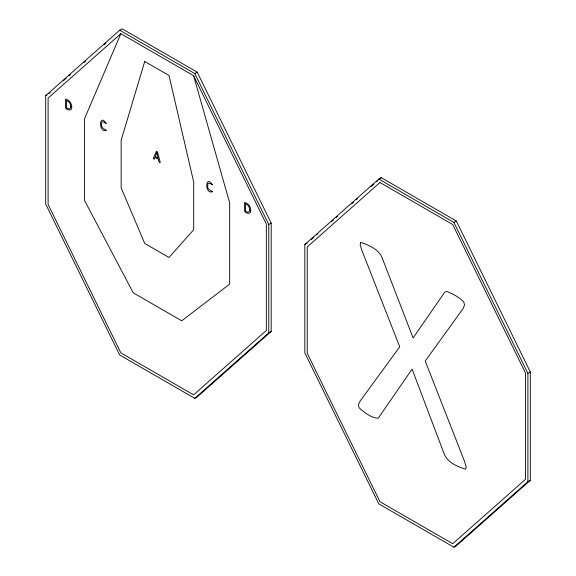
<?xml version="1.0" encoding="UTF-8"?>
<svg xmlns="http://www.w3.org/2000/svg" width="576" height="576" viewBox="0 0 576 576"><rect width="100%" height="100%" fill="white"/><g stroke="black" fill="none" stroke-linecap="round" stroke-linejoin="round"><path stroke-width="0.86" d="M120.852 33.682L84.406 119.03L84.406 200.225L133.222 292.802L181.714 320.803L229.673 284.098L229.673 202.896L193.601 75.679L120.852 33.682L48.11 98.078L48.11 204.473L120.852 352.865L193.601 394.862L266.342 330.466L266.342 224.071L193.601 75.679M45.684 95.702L119.678 30.197L122.105 28.8L197.201 72.151L271.188 223.099L271.188 331.438L197.201 396.943L194.774 398.34L119.678 354.989L45.684 204.041L45.684 95.702L46.901 95.004M48.787 93.708L50.134 92.52M63.583 80.611L66.276 78.228M68.962 75.845L70.308 74.65M83.765 62.741L85.781 60.955M103.946 44.878L105.962 43.092M304.812 244.562L378.799 179.057L381.226 177.66L456.322 221.011L530.316 371.959L530.316 480.298L456.322 545.803L453.895 547.2L378.799 503.849L304.812 352.901L304.812 244.562L307.238 243.166M311.27 239.594L313.963 237.211M316.649 234.828L317.995 233.633M331.452 221.724L333.468 219.938M336.161 217.555L337.507 216.367M351.634 203.861L353.65 202.075M356.342 199.692L357.682 198.504M371.138 186.595L373.831 184.212M376.517 181.829L377.863 180.634M379.879 178.848L381.226 177.66M194.774 398.34L268.762 332.834L271.188 331.438M453.895 547.2L527.89 481.694L530.316 480.298M119.678 30.197L194.774 73.555L197.201 72.151M268.762 332.834L268.762 224.496L271.188 223.099M378.799 179.057L453.895 222.415L456.322 221.011M527.89 481.694L527.89 373.356L530.316 371.959M453.895 222.415L527.89 373.356M194.774 73.555L268.762 224.496M106.279 130.262C98.381 133.502 98.885 112.147 106.25 123.48C105.703 123.494 100.915 119.059 101.498 124.171C100.663 127.843 104.623 129.154 106.279 130.262M212.486 191.678C204.588 194.918 205.085 173.563 212.458 184.896C211.903 184.91 207.122 180.475 207.706 185.587C206.87 189.259 210.823 190.57 212.486 191.678M70.61 106.315C71.201 109.174 68.126 109.512 66.557 107.734L66.557 100.39L69.048 102.096A3.355 1.937 60 0 1 70.236 104.062L70.61 106.315M249.559 209.635C250.15 212.486 247.075 212.825 245.506 211.046L245.506 203.702L247.997 205.409A3.355 1.937 60 0 1 249.185 207.374L249.559 209.635M71.755 106.927C72.59 111.427 66.679 110.419 65.47 107.647L65.47 99.23C68.429 99.238 72.065 103.392 71.755 106.927M250.704 210.24C251.539 214.747 245.621 213.732 244.418 210.96L244.418 202.543C247.378 202.55 251.014 206.705 250.704 210.24M360.677 242.417L360.173 244.843L361.908 250.452L399.744 346.838L360.115 401.09L358.373 404.626L358.934 407.606C364.169 412.445 370.922 417.787 378.187 418.27L412.099 369.137L444.427 454.572C447.984 462.65 457.625 466.769 465.538 469.152L466.265 466.92L464.53 461.376L425.232 361.037L462.953 308.786L464.53 305.093L463.795 302.011C459.144 297.216 453.06 293.861 446.846 291.514L445.219 291.874L444.096 293.105L413.107 337.961L381.895 257.191C378.18 249.106 368.633 244.937 360.677 242.417M153.346 158.393L154.346 159.322L155.066 157.356L158.465 159.322C158.004 159.912 159.631 163.735 160.272 162.396L157.529 152.05L156.47 151.178L153.346 158.393M144.749 61.474L121.147 140.242L121.147 187.841L144.749 243.461L168.998 257.465L193.716 229.738L193.716 182.138L168.998 75.47L144.749 61.474M156.751 152.626L155.34 156.521L158.184 158.155L156.751 152.633M379.98 182.534L307.238 246.938L307.238 353.333L379.98 501.725L452.722 543.722L525.463 479.326L525.463 372.931L452.722 224.532L379.98 182.534"/></g></svg>
